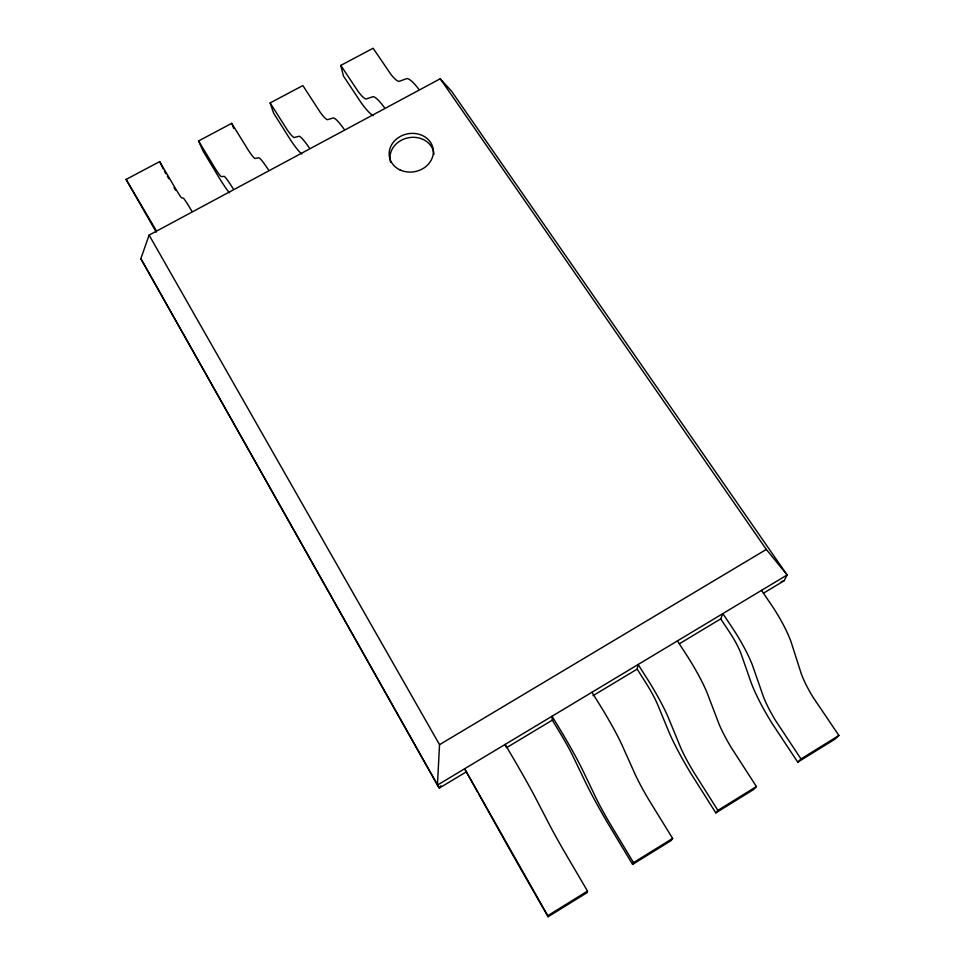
<?xml version="1.0" encoding="UTF-8"?>
<svg xmlns="http://www.w3.org/2000/svg" width="965" height="965" viewBox="0 0 965 965"><rect width="100%" height="100%" fill="white"/><g stroke="black" fill="none" stroke-linecap="round" stroke-linejoin="round"><path stroke-width="1.45" d="M763.424 593.21L784.087 580.785L787.126 574.971L451.608 91.253L440.245 78.768L149.105 235.11L439.533 744.666L437.435 785.112L439.352 788.079L466.469 771.771M505.781 746.765L505.153 744.413L515.443 761.94A52.617 2.087 59.9 0 1 535.201 797.235L550.448 826.607A46.622 1.858 59.7 0 0 563.488 850.117L587.504 891.093L587.263 892.504L548.084 916.75L524.369 875.327A71.639 0.772 60.2 0 1 500.521 833.06L478.785 794.062M440.245 78.768L766.319 549.447L787.126 574.971L437.435 785.112L140.854 258.668L149.105 235.11M633.498 862.626L609.108 822.108A46.416 3.402 59.2 0 1 596.31 798.586L582.016 768.791A52.387 3.836 59.5 0 0 562.523 733.545L552.064 716.223L552.33 720.143L560.4 733.509A29.022 2.123 59.5 0 1 573.029 756.343L585.14 781.553A71.036 5.211 59.2 0 0 608.179 823.869L632.606 864.423L633.498 862.626L672.617 838.416L647.913 798.284A46.236 4.716 58.7 0 1 635.32 774.75L621.834 744.606A52.194 5.32 59.1 0 0 602.558 709.396L591.955 692.243M672.617 838.416L671.17 840.551L632.606 864.423M441.017 785.739L439.352 788.079L140.854 258.668M717.9 810.383L692.834 770.709A46.043 6.212 58.1 0 1 680.482 747.163L667.913 716.609A51.989 7.008 58.7 0 0 648.89 681.447L638.13 664.499L637.165 669.131L645.476 682.207A28.805 3.884 58.7 0 1 657.804 704.981L668.468 730.831A70.469 9.517 58.1 0 0 690.723 773.194L715.825 812.904L717.9 810.383L756.403 786.547L731.048 747.26A45.874 7.479 57.6 0 1 718.889 723.69L707.104 692.81A51.796 8.444 58.3 0 0 688.298 657.684L677.406 640.905M756.403 786.547L753.798 789.394L715.825 812.904M800.986 758.948L775.281 720.107A45.693 8.938 57 0 1 763.351 696.525L752.459 665.259A51.591 10.084 57.8 0 0 733.907 630.181L722.857 613.583L720.698 618.903L729.238 631.701A28.588 5.585 57.8 0 1 741.277 654.415L750.517 680.868A69.926 13.679 57 0 0 772.012 723.28L797.766 762.169L800.986 758.948L838.899 735.487L812.904 697.007A45.536 10.157 56.5 0 1 801.167 673.425L791.047 641.822A51.422 11.471 57.4 0 0 772.688 606.78L761.506 590.363M838.899 735.487L835.171 739.021L797.766 762.169M548.084 916.75L547.77 915.689L587.504 891.093M506.492 747.706L552.969 719.757M592.993 695.693L636.9 669.288M679.505 643.667L720.819 618.83M439.533 744.666L766.319 549.447M156.246 232.155L126.101 179.43L159.671 161.601L175.811 189.092A37.744 1.267 60.9 0 0 181.553 197.837L183.434 198.187A44.86 1.568 60.8 0 1 191.758 210.985M229.501 192.807A57.55 3.583 61.3 0 1 219.453 178.284L202.867 150.733L198.585 140.938L231.721 123.339L248.391 150.323A37.49 3.245 61.6 0 0 255.049 158.501L258.909 157.778A44.559 3.981 61.3 0 1 268.439 169.816M301.816 153.966A57.164 6.55 62 0 1 290.67 140.154L273.59 113.11L270.14 102.929L302.865 85.559L320.054 112.037A37.249 5.151 62.3 0 0 327.581 119.672L333.383 117.911A44.257 6.333 61.9 0 1 344.083 129.201M373.202 115.631A56.79 9.445 62.7 0 1 360.994 102.507L343.419 75.958L340.802 65.403L373.117 48.25L390.801 74.245A37.008 7.02 63 0 0 399.184 81.35L406.88 78.563A43.98 8.625 62.5 0 1 418.714 89.13M781.24 581.69L784.087 580.785M340.802 65.403L358.256 91.627A37.116 6.164 62.7 0 0 366.254 98.973L373.081 96.657A44.113 7.575 62.2 0 1 384.396 107.561M270.14 102.929L287.088 129.648A37.358 4.282 62 0 0 294.216 137.537L299.138 136.246A44.402 5.259 61.6 0 1 309.295 147.874M198.585 140.938L215.002 168.151A37.611 2.34 61.3 0 0 221.25 176.595L224.206 176.366A44.692 2.871 61.1 0 1 233.18 188.742M164.424 171.203L165.908 173.724M167.391 176.257L168.863 178.778M174.062 187.632L175.534 190.165M156.016 230.177L126.101 179.43M547.77 915.689L464.623 768.767L477.591 791.963M159.671 161.601L163.23 168.803M231.721 123.339L233.675 128.321M390.644 162.325A22.111 19.179 -11.1 0 1 408.593 137.718A22.111 19.179 -11.1 0 1 433.961 154.364M400.137 169.973A22.219 19.252 -11.1 0 0 433.369 151.746A22.219 19.252 -11.1 0 0 400.27 136.475A22.219 19.252 -11.1 0 0 400.137 169.973"/></g></svg>
